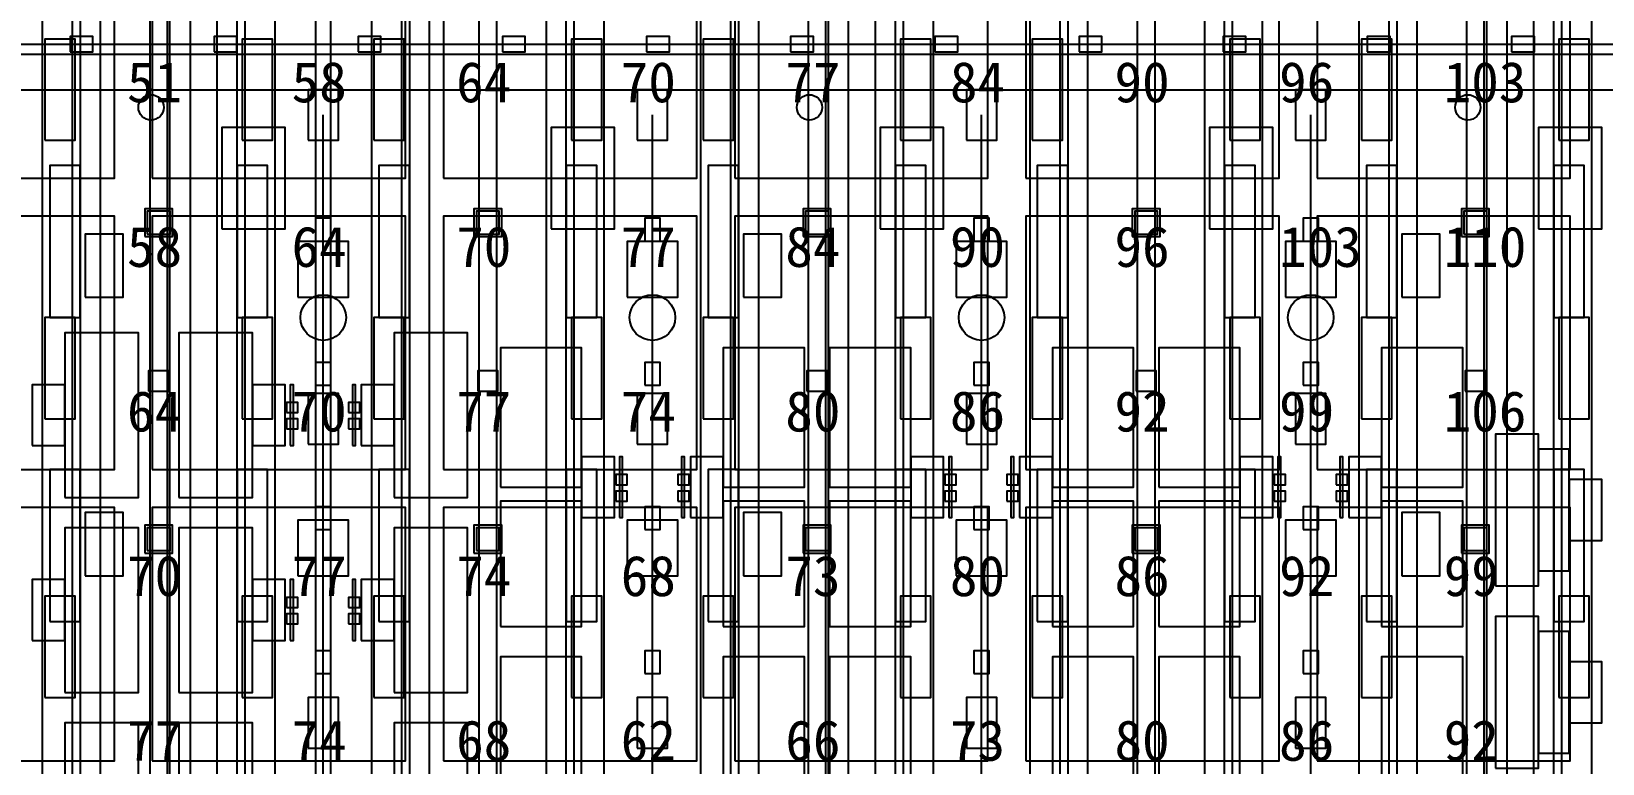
# Model space of a CAD drawing. Header units: metres. Extents: x -1640 to 1560, y -268 to 2338.
# Drawn here: x 9.2 to 71.3, y 1616.4 to 1645.3 of the extents above; entities that cross this region are included whole.
import ezdxf

# ---------------------------------------------------------------- set-up
doc = ezdxf.new("R2010")
doc.units = ezdxf.units.M
for name, color, linetype in [('1F_CHL', 4, 'Continuous'), ('1F_PUMP', 2, 'Continuous'), ('1F_SCR', 3, 'Continuous'), ('1F_STRUCT_COLUMN', 8, 'Continuous'), ('2F_CSF_LATERAL_RACK_CONCEPT', 9, 'Continuous'), ('2F_RFG', 5, 'Continuous'), ('2F_STRUCT_COLUMN', 8, 'Continuous'), ('2F_VMB', 6, 'Continuous'), ('3F_CLEANROOM_OVERHEAD_PIPE_DUCT_CONCEPT', 9, 'Continuous'), ('3F_CVD', 3, 'Continuous'), ('3F_EHS_EGRESS_DIST_M', 2, 'Continuous'), ('3F_EHS_EXTINGUISHER_HYDRANT_CABINET_CONCEPT', 1, 'Continuous'), ('3F_EHS_GAS_DETECTOR', 6, 'Continuous'), ('3F_ETCH', 2, 'Continuous'), ('3F_FOUP', 5, 'Continuous'), ('3F_OHT', 9, 'Continuous'), ('3F_OHTV', 1, 'Continuous'), ('3F_PHOTO', 1, 'Continuous'), ('3F_STK', 3, 'Continuous'), ('3F_STRUCT_COLUMN', 8, 'Continuous'), ('3F_TBAR', 6, 'Continuous'), ('4F_FFU', 1, 'Continuous'), ('4F_STRUCT_PLENUM_TRUSS_CONCEPT', 9, 'Continuous'), ('5F_CHL', 4, 'Continuous'), ('5F_PUMP', 2, 'Continuous'), ('5F_SCR', 3, 'Continuous'), ('5F_STRUCT_COLUMN', 8, 'Continuous'), ('6F_CSF_LATERAL_RACK_CONCEPT', 9, 'Continuous'), ('6F_RFG', 5, 'Continuous'), ('6F_STRUCT_COLUMN', 8, 'Continuous'), ('6F_VMB', 6, 'Continuous'), ('7F_CLEANROOM_OVERHEAD_PIPE_DUCT_CONCEPT', 9, 'Continuous'), ('7F_CVD', 3, 'Continuous'), ('7F_EHS_EGRESS_DIST_M', 2, 'Continuous'), ('7F_EHS_EXTINGUISHER_HYDRANT_CABINET_CONCEPT', 1, 'Continuous'), ('7F_EHS_GAS_DETECTOR', 6, 'Continuous'), ('7F_ETCH', 2, 'Continuous'), ('7F_FOUP', 5, 'Continuous'), ('7F_OHT', 9, 'Continuous'), ('7F_OHTV', 1, 'Continuous'), ('7F_PHOTO', 1, 'Continuous'), ('7F_STK', 3, 'Continuous'), ('7F_STRUCT_COLUMN', 8, 'Continuous'), ('7F_TBAR', 6, 'Continuous'), ('8F_FFU', 1, 'Continuous'), ('8F_STRUCT_PLENUM_TRUSS_CONCEPT', 9, 'Continuous'), ('EHS_TREATED_EXHAUST', 30, 'Continuous'), ('UTIL_PCW.R_CONCEPT', 1, 'Continuous'), ('UTIL_PCW.S_CONCEPT', 6, 'Continuous')]:
    doc.layers.add(name, color=color, linetype=linetype)

msp = doc.modelspace()

# ---------------------------------------------------------------- linework, layer by layer
at = {"layer": '1F_CHL'}
for points in [[(11.35, 1634.8), (12.85, 1634.8), (12.85, 1637.3), (11.35, 1637.3)], [(37.35, 1634.8), (38.85, 1634.8), (38.85, 1637.3), (37.35, 1637.3)], [(63.35, 1634.8), (64.85, 1634.8), (64.85, 1637.3), (63.35, 1637.3)], [(11.35, 1623.8), (12.85, 1623.8), (12.85, 1626.3), (11.35, 1626.3)], [(37.35, 1623.8), (38.85, 1623.8), (38.85, 1626.3), (37.35, 1626.3)], [(63.35, 1623.8), (64.85, 1623.8), (64.85, 1626.3), (63.35, 1626.3)]]:
    msp.add_lwpolyline(points, close=True, dxfattribs=at)
at = {"layer": '1F_PUMP'}
for points in [[(9.75, 1641), (10.95, 1641), (10.95, 1645), (9.75, 1645)], [(17.55, 1641), (18.75, 1641), (18.75, 1645), (17.55, 1645)], [(22.75, 1641), (23.95, 1641), (23.95, 1645), (22.75, 1645)], [(30.55, 1641), (31.75, 1641), (31.75, 1645), (30.55, 1645)], [(35.75, 1641), (36.95, 1641), (36.95, 1645), (35.75, 1645)], [(43.55, 1641), (44.75, 1641), (44.75, 1645), (43.55, 1645)], [(48.75, 1641), (49.95, 1641), (49.95, 1645), (48.75, 1645)], [(56.55, 1641), (57.75, 1641), (57.75, 1645), (56.55, 1645)], [(61.75, 1641), (62.95, 1641), (62.95, 1645), (61.75, 1645)], [(69.55, 1641), (70.75, 1641), (70.75, 1645), (69.55, 1645)], [(9.75, 1630), (10.95, 1630), (10.95, 1634), (9.75, 1634)], [(17.55, 1630), (18.75, 1630), (18.75, 1634), (17.55, 1634)], [(22.75, 1630), (23.95, 1630), (23.95, 1634), (22.75, 1634)], [(30.55, 1630), (31.75, 1630), (31.75, 1634), (30.55, 1634)], [(35.75, 1630), (36.95, 1630), (36.95, 1634), (35.75, 1634)], [(43.55, 1630), (44.75, 1630), (44.75, 1634), (43.55, 1634)], [(48.75, 1630), (49.95, 1630), (49.95, 1634), (48.75, 1634)], [(56.55, 1630), (57.75, 1630), (57.75, 1634), (56.55, 1634)], [(61.75, 1630), (62.95, 1630), (62.95, 1634), (61.75, 1634)], [(69.55, 1630), (70.75, 1630), (70.75, 1634), (69.55, 1634)], [(9.75, 1619), (10.95, 1619), (10.95, 1623), (9.75, 1623)], [(17.55, 1619), (18.75, 1619), (18.75, 1623), (17.55, 1623)], [(22.75, 1619), (23.95, 1619), (23.95, 1623), (22.75, 1623)], [(30.55, 1619), (31.75, 1619), (31.75, 1623), (30.55, 1623)], [(35.75, 1619), (36.95, 1619), (36.95, 1623), (35.75, 1623)], [(43.55, 1619), (44.75, 1619), (44.75, 1623), (43.55, 1623)], [(48.75, 1619), (49.95, 1619), (49.95, 1623), (48.75, 1623)], [(56.55, 1619), (57.75, 1619), (57.75, 1623), (56.55, 1623)], [(61.75, 1619), (62.95, 1619), (62.95, 1623), (61.75, 1623)], [(69.55, 1619), (70.75, 1619), (70.75, 1623), (69.55, 1623)]]:
    msp.add_lwpolyline(points, close=True, dxfattribs=at)
at = {"layer": '1F_SCR'}
for points in [[(19.75, 1634.8), (21.75, 1634.8), (21.75, 1637), (19.75, 1637)], [(32.75, 1634.8), (34.75, 1634.8), (34.75, 1637), (32.75, 1637)], [(45.75, 1634.8), (47.75, 1634.8), (47.75, 1637), (45.75, 1637)], [(58.75, 1634.8), (60.75, 1634.8), (60.75, 1637), (58.75, 1637)], [(19.75, 1623.8), (21.75, 1623.8), (21.75, 1626), (19.75, 1626)], [(32.75, 1623.8), (34.75, 1623.8), (34.75, 1626), (32.75, 1626)], [(45.75, 1623.8), (47.75, 1623.8), (47.75, 1626), (45.75, 1626)], [(58.75, 1623.8), (60.75, 1623.8), (60.75, 1626), (58.75, 1626)]]:
    msp.add_lwpolyline(points, close=True, dxfattribs=at)
at = {"layer": '1F_STRUCT_COLUMN'}
for points in [[(13.7, 1637.2), (14.8, 1637.2), (14.8, 1638.3), (13.7, 1638.3)], [(26.7, 1637.2), (27.8, 1637.2), (27.8, 1638.3), (26.7, 1638.3)], [(39.7, 1637.2), (40.8, 1637.2), (40.8, 1638.3), (39.7, 1638.3)], [(52.7, 1637.2), (53.8, 1637.2), (53.8, 1638.3), (52.7, 1638.3)], [(65.7, 1637.2), (66.8, 1637.2), (66.8, 1638.3), (65.7, 1638.3)], [(13.7, 1624.7), (14.8, 1624.7), (14.8, 1625.8), (13.7, 1625.8)], [(26.7, 1624.7), (27.8, 1624.7), (27.8, 1625.8), (26.7, 1625.8)], [(39.7, 1624.7), (40.8, 1624.7), (40.8, 1625.8), (39.7, 1625.8)], [(52.7, 1624.7), (53.8, 1624.7), (53.8, 1625.8), (52.7, 1625.8)], [(65.7, 1624.7), (66.8, 1624.7), (66.8, 1625.8), (65.7, 1625.8)]]:
    msp.add_lwpolyline(points, close=True, dxfattribs=at)
at = {"layer": '2F_CSF_LATERAL_RACK_CONCEPT'}
for points in [[(11.15, 1573), (11.95, 1573), (11.95, 1719), (11.15, 1719)], [(16.55, 1573), (17.35, 1573), (17.35, 1719), (16.55, 1719)], [(24.15, 1573), (24.95, 1573), (24.95, 1719), (24.15, 1719)], [(29.55, 1573), (30.35, 1573), (30.35, 1719), (29.55, 1719)], [(37.15, 1573), (37.95, 1573), (37.95, 1719), (37.15, 1719)], [(42.55, 1573), (43.35, 1573), (43.35, 1719), (42.55, 1719)], [(50.15, 1573), (50.95, 1573), (50.95, 1719), (50.15, 1719)], [(55.55, 1573), (56.35, 1573), (56.35, 1719), (55.55, 1719)], [(63.15, 1573), (63.95, 1573), (63.95, 1719), (63.15, 1719)], [(68.55, 1573), (69.35, 1573), (69.35, 1719), (68.55, 1719)]]:
    msp.add_lwpolyline(points, close=True, dxfattribs=at)
at = {"layer": '2F_RFG'}
for points in [[(9.95, 1634), (11.15, 1634), (11.15, 1640), (9.95, 1640)], [(17.35, 1634), (18.55, 1634), (18.55, 1640), (17.35, 1640)], [(22.95, 1634), (24.15, 1634), (24.15, 1640), (22.95, 1640)], [(30.35, 1634), (31.55, 1634), (31.55, 1640), (30.35, 1640)], [(35.95, 1634), (37.15, 1634), (37.15, 1640), (35.95, 1640)], [(43.35, 1634), (44.55, 1634), (44.55, 1640), (43.35, 1640)], [(48.95, 1634), (50.15, 1634), (50.15, 1640), (48.95, 1640)], [(56.35, 1634), (57.55, 1634), (57.55, 1640), (56.35, 1640)], [(61.95, 1634), (63.15, 1634), (63.15, 1640), (61.95, 1640)], [(69.35, 1634), (70.55, 1634), (70.55, 1640), (69.35, 1640)], [(9.95, 1622), (11.15, 1622), (11.15, 1628), (9.95, 1628)], [(17.35, 1622), (18.55, 1622), (18.55, 1628), (17.35, 1628)], [(22.95, 1622), (24.15, 1622), (24.15, 1628), (22.95, 1628)], [(30.35, 1622), (31.55, 1622), (31.55, 1628), (30.35, 1628)], [(35.95, 1622), (37.15, 1622), (37.15, 1628), (35.95, 1628)], [(43.35, 1622), (44.55, 1622), (44.55, 1628), (43.35, 1628)], [(48.95, 1622), (50.15, 1622), (50.15, 1628), (48.95, 1628)], [(56.35, 1622), (57.55, 1622), (57.55, 1628), (56.35, 1628)], [(61.95, 1622), (63.15, 1622), (63.15, 1628), (61.95, 1628)], [(69.35, 1622), (70.55, 1622), (70.55, 1628), (69.35, 1628)]]:
    msp.add_lwpolyline(points, close=True, dxfattribs=at)
at = {"layer": '2F_STRUCT_COLUMN'}
for points in [[(13.8, 1637.3), (14.7, 1637.3), (14.7, 1638.2), (13.8, 1638.2)], [(26.8, 1637.3), (27.7, 1637.3), (27.7, 1638.2), (26.8, 1638.2)], [(39.8, 1637.3), (40.7, 1637.3), (40.7, 1638.2), (39.8, 1638.2)], [(52.8, 1637.3), (53.7, 1637.3), (53.7, 1638.2), (52.8, 1638.2)], [(65.8, 1637.3), (66.7, 1637.3), (66.7, 1638.2), (65.8, 1638.2)], [(13.8, 1624.8), (14.7, 1624.8), (14.7, 1625.7), (13.8, 1625.7)], [(26.8, 1624.8), (27.7, 1624.8), (27.7, 1625.7), (26.8, 1625.7)], [(39.8, 1624.8), (40.7, 1624.8), (40.7, 1625.7), (39.8, 1625.7)], [(52.8, 1624.8), (53.7, 1624.8), (53.7, 1625.7), (52.8, 1625.7)], [(65.8, 1624.8), (66.7, 1624.8), (66.7, 1625.7), (65.8, 1625.7)]]:
    msp.add_lwpolyline(points, close=True, dxfattribs=at)
at = {"layer": '2F_VMB'}
for points in [[(20.15, 1641), (21.35, 1641), (21.35, 1643), (20.15, 1643)], [(33.15, 1641), (34.35, 1641), (34.35, 1643), (33.15, 1643)], [(46.15, 1641), (47.35, 1641), (47.35, 1643), (46.15, 1643)], [(59.15, 1641), (60.35, 1641), (60.35, 1643), (59.15, 1643)], [(20.15, 1629), (21.35, 1629), (21.35, 1631), (20.15, 1631)], [(33.15, 1629), (34.35, 1629), (34.35, 1631), (33.15, 1631)], [(46.15, 1629), (47.35, 1629), (47.35, 1631), (46.15, 1631)], [(59.15, 1629), (60.35, 1629), (60.35, 1631), (59.15, 1631)], [(20.15, 1617), (21.35, 1617), (21.35, 1619), (20.15, 1619)], [(33.15, 1617), (34.35, 1617), (34.35, 1619), (33.15, 1619)], [(46.15, 1617), (47.35, 1617), (47.35, 1619), (46.15, 1619)], [(59.15, 1617), (60.35, 1617), (60.35, 1619), (59.15, 1619)]]:
    msp.add_lwpolyline(points, close=True, dxfattribs=at)
at = {"layer": '3F_CLEANROOM_OVERHEAD_PIPE_DUCT_CONCEPT'}
for points in [[(9.65, 1572), (10.85, 1572), (10.85, 1720), (9.65, 1720)], [(17.65, 1572), (18.85, 1572), (18.85, 1720), (17.65, 1720)], [(22.65, 1572), (23.85, 1572), (23.85, 1720), (22.65, 1720)], [(30.65, 1572), (31.85, 1572), (31.85, 1720), (30.65, 1720)], [(35.65, 1572), (36.85, 1572), (36.85, 1720), (35.65, 1720)], [(43.65, 1572), (44.85, 1572), (44.85, 1720), (43.65, 1720)], [(48.65, 1572), (49.85, 1572), (49.85, 1720), (48.65, 1720)], [(56.65, 1572), (57.85, 1572), (57.85, 1720), (56.65, 1720)], [(61.65, 1572), (62.85, 1572), (62.85, 1720), (61.65, 1720)], [(69.65, 1572), (70.85, 1572), (70.85, 1720), (69.65, 1720)]]:
    msp.add_lwpolyline(points, close=True, dxfattribs=at)
at = {"layer": '3F_CVD'}
for points in [[(10.55, 1626.9), (13.45, 1626.9), (13.45, 1633.4), (10.55, 1633.4)], [(15.05, 1626.9), (17.95, 1626.9), (17.95, 1633.4), (15.05, 1633.4)], [(23.55, 1626.9), (26.45, 1626.9), (26.45, 1633.4), (23.55, 1633.4)], [(9.25, 1628.95), (10.55, 1628.95), (10.55, 1631.35), (9.25, 1631.35)], [(17.95, 1628.95), (19.25, 1628.95), (19.25, 1631.35), (17.95, 1631.35)], [(22.25, 1628.95), (23.55, 1628.95), (23.55, 1631.35), (22.25, 1631.35)], [(10.55, 1619.2), (13.45, 1619.2), (13.45, 1625.7), (10.55, 1625.7)], [(15.05, 1619.2), (17.95, 1619.2), (17.95, 1625.7), (15.05, 1625.7)], [(23.55, 1619.2), (26.45, 1619.2), (26.45, 1625.7), (23.55, 1625.7)], [(9.25, 1621.25), (10.55, 1621.25), (10.55, 1623.65), (9.25, 1623.65)], [(17.95, 1621.25), (19.25, 1621.25), (19.25, 1623.65), (17.95, 1623.65)], [(22.25, 1621.25), (23.55, 1621.25), (23.55, 1623.65), (22.25, 1623.65)], [(10.55, 1611.5), (13.45, 1611.5), (13.45, 1618), (10.55, 1618)], [(15.05, 1611.5), (17.95, 1611.5), (17.95, 1618), (15.05, 1618)], [(23.55, 1611.5), (26.45, 1611.5), (26.45, 1618), (23.55, 1618)]]:
    msp.add_lwpolyline(points, close=True, dxfattribs=at)
at = {"layer": '3F_EHS_EXTINGUISHER_HYDRANT_CABINET_CONCEPT'}
for centre in [(13.95, 1642.3), (39.95, 1642.3), (65.95, 1642.3)]:
    msp.add_circle(centre, 0.5, dxfattribs=at)
at = {"layer": '3F_EHS_GAS_DETECTOR'}
for centre in [(20.75, 1634), (33.75, 1634), (46.75, 1634), (59.75, 1634)]:
    msp.add_circle(centre, 0.9, dxfattribs=at)
at = {"layer": '3F_ETCH'}
for points in [[(67.05, 1623.4), (68.75, 1623.4), (68.75, 1629.4), (67.05, 1629.4)], [(68.75, 1624), (69.95, 1624), (69.95, 1628.8), (68.75, 1628.8)], [(69.95, 1625.2), (71.25, 1625.2), (71.25, 1627.6), (69.95, 1627.6)], [(67.05, 1616.2), (68.75, 1616.2), (68.75, 1622.2), (67.05, 1622.2)], [(68.75, 1616.8), (69.95, 1616.8), (69.95, 1621.6), (68.75, 1621.6)], [(69.95, 1618), (71.25, 1618), (71.25, 1620.4), (69.95, 1620.4)]]:
    msp.add_lwpolyline(points, close=True, dxfattribs=at)
at = {"layer": '3F_FOUP'}
for points in [[(19.3, 1630.25), (19.75, 1630.25), (19.75, 1630.65), (19.3, 1630.65)], [(21.75, 1630.25), (22.2, 1630.25), (22.2, 1630.65), (21.75, 1630.65)], [(19.3, 1629.6), (19.75, 1629.6), (19.75, 1630), (19.3, 1630)], [(21.75, 1629.6), (22.2, 1629.6), (22.2, 1630), (21.75, 1630)], [(32.3, 1627.4), (32.75, 1627.4), (32.75, 1627.8), (32.3, 1627.8)], [(34.75, 1627.4), (35.2, 1627.4), (35.2, 1627.8), (34.75, 1627.8)], [(45.3, 1627.4), (45.75, 1627.4), (45.75, 1627.8), (45.3, 1627.8)], [(47.75, 1627.4), (48.2, 1627.4), (48.2, 1627.8), (47.75, 1627.8)], [(58.3, 1627.4), (58.75, 1627.4), (58.75, 1627.8), (58.3, 1627.8)], [(60.75, 1627.4), (61.2, 1627.4), (61.2, 1627.8), (60.75, 1627.8)], [(32.3, 1626.75), (32.75, 1626.75), (32.75, 1627.15), (32.3, 1627.15)], [(34.75, 1626.75), (35.2, 1626.75), (35.2, 1627.15), (34.75, 1627.15)], [(45.3, 1626.75), (45.75, 1626.75), (45.75, 1627.15), (45.3, 1627.15)], [(47.75, 1626.75), (48.2, 1626.75), (48.2, 1627.15), (47.75, 1627.15)], [(58.3, 1626.75), (58.75, 1626.75), (58.75, 1627.15), (58.3, 1627.15)], [(60.75, 1626.75), (61.2, 1626.75), (61.2, 1627.15), (60.75, 1627.15)], [(19.3, 1622.55), (19.75, 1622.55), (19.75, 1622.95), (19.3, 1622.95)], [(21.75, 1622.55), (22.2, 1622.55), (22.2, 1622.95), (21.75, 1622.95)], [(19.3, 1621.9), (19.75, 1621.9), (19.75, 1622.3), (19.3, 1622.3)], [(21.75, 1621.9), (22.2, 1621.9), (22.2, 1622.3), (21.75, 1622.3)]]:
    msp.add_lwpolyline(points, close=True, dxfattribs=at)
at = {"layer": '3F_OHT'}
for p, q in [((-31.5, 1644.8), (190, 1644.8)), ((20.75, 1572), (20.75, 1642)), ((33.75, 1572), (33.75, 1642)), ((46.75, 1572), (46.75, 1642)), ((59.75, 1572), (59.75, 1642))]:
    msp.add_line(p, q, dxfattribs=at)
at = {"layer": '3F_OHTV'}
for points in [[(10.75, 1644.5), (11.65, 1644.5), (11.65, 1645.1), (10.75, 1645.1)], [(16.44, 1644.5), (17.34, 1644.5), (17.34, 1645.1), (16.44, 1645.1)], [(22.13, 1644.5), (23.03, 1644.5), (23.03, 1645.1), (22.13, 1645.1)], [(27.83, 1644.5), (28.73, 1644.5), (28.73, 1645.1), (27.83, 1645.1)], [(33.52, 1644.5), (34.42, 1644.5), (34.42, 1645.1), (33.52, 1645.1)], [(39.21, 1644.5), (40.11, 1644.5), (40.11, 1645.1), (39.21, 1645.1)], [(44.91, 1644.5), (45.81, 1644.5), (45.81, 1645.1), (44.91, 1645.1)], [(50.6, 1644.5), (51.5, 1644.5), (51.5, 1645.1), (50.6, 1645.1)], [(56.29, 1644.5), (57.19, 1644.5), (57.19, 1645.1), (56.29, 1645.1)], [(61.98, 1644.5), (62.88, 1644.5), (62.88, 1645.1), (61.98, 1645.1)], [(67.68, 1644.5), (68.58, 1644.5), (68.58, 1645.1), (67.68, 1645.1)], [(20.45, 1637.02), (21.05, 1637.02), (21.05, 1637.92), (20.45, 1637.92)], [(33.45, 1637.02), (34.05, 1637.02), (34.05, 1637.92), (33.45, 1637.92)], [(46.45, 1637.02), (47.05, 1637.02), (47.05, 1637.92), (46.45, 1637.92)], [(59.45, 1637.02), (60.05, 1637.02), (60.05, 1637.92), (59.45, 1637.92)], [(20.45, 1631.33), (21.05, 1631.33), (21.05, 1632.23), (20.45, 1632.23)], [(33.45, 1631.33), (34.05, 1631.33), (34.05, 1632.23), (33.45, 1632.23)], [(46.45, 1631.33), (47.05, 1631.33), (47.05, 1632.23), (46.45, 1632.23)], [(59.45, 1631.33), (60.05, 1631.33), (60.05, 1632.23), (59.45, 1632.23)], [(20.45, 1625.63), (21.05, 1625.63), (21.05, 1626.53), (20.45, 1626.53)], [(33.45, 1625.63), (34.05, 1625.63), (34.05, 1626.53), (33.45, 1626.53)], [(46.45, 1625.63), (47.05, 1625.63), (47.05, 1626.53), (46.45, 1626.53)], [(59.45, 1625.63), (60.05, 1625.63), (60.05, 1626.53), (59.45, 1626.53)], [(20.45, 1619.94), (21.05, 1619.94), (21.05, 1620.84), (20.45, 1620.84)], [(33.45, 1619.94), (34.05, 1619.94), (34.05, 1620.84), (33.45, 1620.84)], [(46.45, 1619.94), (47.05, 1619.94), (47.05, 1620.84), (46.45, 1620.84)], [(59.45, 1619.94), (60.05, 1619.94), (60.05, 1620.84), (59.45, 1620.84)]]:
    msp.add_lwpolyline(points, close=True, dxfattribs=at)
at = {"layer": '3F_PHOTO'}
for points in [[(27.75, 1627.3), (30.95, 1627.3), (30.95, 1632.8), (27.75, 1632.8)], [(36.55, 1627.3), (39.75, 1627.3), (39.75, 1632.8), (36.55, 1632.8)], [(40.75, 1627.3), (43.95, 1627.3), (43.95, 1632.8), (40.75, 1632.8)], [(49.55, 1627.3), (52.75, 1627.3), (52.75, 1632.8), (49.55, 1632.8)], [(53.75, 1627.3), (56.95, 1627.3), (56.95, 1632.8), (53.75, 1632.8)], [(62.55, 1627.3), (65.75, 1627.3), (65.75, 1632.8), (62.55, 1632.8)], [(30.95, 1626.1), (32.25, 1626.1), (32.25, 1628.5), (30.95, 1628.5)], [(35.25, 1626.1), (36.55, 1626.1), (36.55, 1628.5), (35.25, 1628.5)], [(43.95, 1626.1), (45.25, 1626.1), (45.25, 1628.5), (43.95, 1628.5)], [(48.25, 1626.1), (49.55, 1626.1), (49.55, 1628.5), (48.25, 1628.5)], [(56.95, 1626.1), (58.25, 1626.1), (58.25, 1628.5), (56.95, 1628.5)], [(61.25, 1626.1), (62.55, 1626.1), (62.55, 1628.5), (61.25, 1628.5)], [(27.75, 1621.8), (30.95, 1621.8), (30.95, 1626.75), (27.75, 1626.75)], [(36.55, 1621.8), (39.75, 1621.8), (39.75, 1626.75), (36.55, 1626.75)], [(40.75, 1621.8), (43.95, 1621.8), (43.95, 1626.75), (40.75, 1626.75)], [(49.55, 1621.8), (52.75, 1621.8), (52.75, 1626.75), (49.55, 1626.75)], [(53.75, 1621.8), (56.95, 1621.8), (56.95, 1626.75), (53.75, 1626.75)], [(62.55, 1621.8), (65.75, 1621.8), (65.75, 1626.75), (62.55, 1626.75)], [(27.75, 1615.1), (30.95, 1615.1), (30.95, 1620.6), (27.75, 1620.6)], [(36.55, 1615.1), (39.75, 1615.1), (39.75, 1620.6), (36.55, 1620.6)], [(40.75, 1615.1), (43.95, 1615.1), (43.95, 1620.6), (40.75, 1620.6)], [(49.55, 1615.1), (52.75, 1615.1), (52.75, 1620.6), (49.55, 1620.6)], [(53.75, 1615.1), (56.95, 1615.1), (56.95, 1620.6), (53.75, 1620.6)], [(62.55, 1615.1), (65.75, 1615.1), (65.75, 1620.6), (62.55, 1620.6)]]:
    msp.add_lwpolyline(points, close=True, dxfattribs=at)
at = {"layer": '3F_STK'}
for points in [[(16.75, 1637.5), (19.25, 1637.5), (19.25, 1641.5), (16.75, 1641.5)], [(29.75, 1637.5), (32.25, 1637.5), (32.25, 1641.5), (29.75, 1641.5)], [(42.75, 1637.5), (45.25, 1637.5), (45.25, 1641.5), (42.75, 1641.5)], [(55.75, 1637.5), (58.25, 1637.5), (58.25, 1641.5), (55.75, 1641.5)], [(68.75, 1637.5), (71.25, 1637.5), (71.25, 1641.5), (68.75, 1641.5)]]:
    msp.add_lwpolyline(points, close=True, dxfattribs=at)
at = {"layer": '3F_STRUCT_COLUMN'}
for points in [[(13.85, 1631.1), (14.65, 1631.1), (14.65, 1631.9), (13.85, 1631.9)], [(26.85, 1631.1), (27.65, 1631.1), (27.65, 1631.9), (26.85, 1631.9)], [(39.85, 1631.1), (40.65, 1631.1), (40.65, 1631.9), (39.85, 1631.9)], [(52.85, 1631.1), (53.65, 1631.1), (53.65, 1631.9), (52.85, 1631.9)], [(65.85, 1631.1), (66.65, 1631.1), (66.65, 1631.9), (65.85, 1631.9)]]:
    msp.add_lwpolyline(points, close=True, dxfattribs=at)
at = {"layer": '3F_TBAR'}
for points in [[(19.45, 1628.95), (19.57, 1628.95), (19.57, 1631.35), (19.45, 1631.35)], [(21.9, 1628.95), (22.02, 1628.95), (22.02, 1631.35), (21.9, 1631.35)], [(32.45, 1626.1), (32.57, 1626.1), (32.57, 1628.5), (32.45, 1628.5)], [(34.9, 1626.1), (35.02, 1626.1), (35.02, 1628.5), (34.9, 1628.5)], [(45.45, 1626.1), (45.57, 1626.1), (45.57, 1628.5), (45.45, 1628.5)], [(47.9, 1626.1), (48.02, 1626.1), (48.02, 1628.5), (47.9, 1628.5)], [(58.45, 1626.1), (58.57, 1626.1), (58.57, 1628.5), (58.45, 1628.5)], [(60.9, 1626.1), (61.02, 1626.1), (61.02, 1628.5), (60.9, 1628.5)], [(19.45, 1621.25), (19.57, 1621.25), (19.57, 1623.65), (19.45, 1623.65)], [(21.9, 1621.25), (22.02, 1621.25), (22.02, 1623.65), (21.9, 1623.65)]]:
    msp.add_lwpolyline(points, close=True, dxfattribs=at)
at = {"layer": '4F_FFU'}
for points in [[(2.5, 1639.5), (12.5, 1639.5), (12.5, 1649.5), (2.5, 1649.5)], [(14, 1639.5), (24, 1639.5), (24, 1649.5), (14, 1649.5)], [(25.5, 1639.5), (35.5, 1639.5), (35.5, 1649.5), (25.5, 1649.5)], [(37, 1639.5), (47, 1639.5), (47, 1649.5), (37, 1649.5)], [(48.5, 1639.5), (58.5, 1639.5), (58.5, 1649.5), (48.5, 1649.5)], [(60, 1639.5), (70, 1639.5), (70, 1649.5), (60, 1649.5)], [(2.5, 1628), (12.5, 1628), (12.5, 1638), (2.5, 1638)], [(14, 1628), (24, 1628), (24, 1638), (14, 1638)], [(25.5, 1628), (35.5, 1628), (35.5, 1638), (25.5, 1638)], [(37, 1628), (47, 1628), (47, 1638), (37, 1638)], [(48.5, 1628), (58.5, 1628), (58.5, 1638), (48.5, 1638)], [(60, 1628), (70, 1628), (70, 1638), (60, 1638)], [(2.5, 1616.5), (12.5, 1616.5), (12.5, 1626.5), (2.5, 1626.5)], [(14, 1616.5), (24, 1616.5), (24, 1626.5), (14, 1626.5)], [(25.5, 1616.5), (35.5, 1616.5), (35.5, 1626.5), (25.5, 1626.5)], [(37, 1616.5), (47, 1616.5), (47, 1626.5), (37, 1626.5)], [(48.5, 1616.5), (58.5, 1616.5), (58.5, 1626.5), (48.5, 1626.5)], [(60, 1616.5), (70, 1616.5), (70, 1626.5), (60, 1626.5)]]:
    msp.add_lwpolyline(points, close=True, dxfattribs=at)
at = {"layer": '4F_STRUCT_PLENUM_TRUSS_CONCEPT'}
for points in [[(13.9, 1569), (14.6, 1569), (14.6, 1723), (13.9, 1723)], [(26.9, 1569), (27.6, 1569), (27.6, 1723), (26.9, 1723)], [(39.9, 1569), (40.6, 1569), (40.6, 1723), (39.9, 1723)], [(52.9, 1569), (53.6, 1569), (53.6, 1723), (52.9, 1723)], [(65.9, 1569), (66.6, 1569), (66.6, 1723), (65.9, 1723)]]:
    msp.add_lwpolyline(points, close=True, dxfattribs=at)
at = {"layer": '5F_CHL'}
for points in [[(11.35, 1634.8), (12.85, 1634.8), (12.85, 1637.3), (11.35, 1637.3)], [(37.35, 1634.8), (38.85, 1634.8), (38.85, 1637.3), (37.35, 1637.3)], [(63.35, 1634.8), (64.85, 1634.8), (64.85, 1637.3), (63.35, 1637.3)], [(11.35, 1623.8), (12.85, 1623.8), (12.85, 1626.3), (11.35, 1626.3)], [(37.35, 1623.8), (38.85, 1623.8), (38.85, 1626.3), (37.35, 1626.3)], [(63.35, 1623.8), (64.85, 1623.8), (64.85, 1626.3), (63.35, 1626.3)]]:
    msp.add_lwpolyline(points, close=True, dxfattribs=at)
at = {"layer": '5F_PUMP'}
for points in [[(9.75, 1641), (10.95, 1641), (10.95, 1645), (9.75, 1645)], [(17.55, 1641), (18.75, 1641), (18.75, 1645), (17.55, 1645)], [(22.75, 1641), (23.95, 1641), (23.95, 1645), (22.75, 1645)], [(30.55, 1641), (31.75, 1641), (31.75, 1645), (30.55, 1645)], [(35.75, 1641), (36.95, 1641), (36.95, 1645), (35.75, 1645)], [(43.55, 1641), (44.75, 1641), (44.75, 1645), (43.55, 1645)], [(48.75, 1641), (49.95, 1641), (49.95, 1645), (48.75, 1645)], [(56.55, 1641), (57.75, 1641), (57.75, 1645), (56.55, 1645)], [(61.75, 1641), (62.95, 1641), (62.95, 1645), (61.75, 1645)], [(69.55, 1641), (70.75, 1641), (70.75, 1645), (69.55, 1645)], [(9.75, 1630), (10.95, 1630), (10.95, 1634), (9.75, 1634)], [(17.55, 1630), (18.75, 1630), (18.75, 1634), (17.55, 1634)], [(22.75, 1630), (23.95, 1630), (23.95, 1634), (22.75, 1634)], [(30.55, 1630), (31.75, 1630), (31.75, 1634), (30.55, 1634)], [(35.75, 1630), (36.95, 1630), (36.95, 1634), (35.75, 1634)], [(43.55, 1630), (44.75, 1630), (44.75, 1634), (43.55, 1634)], [(48.75, 1630), (49.95, 1630), (49.95, 1634), (48.75, 1634)], [(56.55, 1630), (57.75, 1630), (57.75, 1634), (56.55, 1634)], [(61.75, 1630), (62.95, 1630), (62.95, 1634), (61.75, 1634)], [(69.55, 1630), (70.75, 1630), (70.75, 1634), (69.55, 1634)], [(9.75, 1619), (10.95, 1619), (10.95, 1623), (9.75, 1623)], [(17.55, 1619), (18.75, 1619), (18.75, 1623), (17.55, 1623)], [(22.75, 1619), (23.95, 1619), (23.95, 1623), (22.75, 1623)], [(30.55, 1619), (31.75, 1619), (31.75, 1623), (30.55, 1623)], [(35.75, 1619), (36.95, 1619), (36.95, 1623), (35.75, 1623)], [(43.55, 1619), (44.75, 1619), (44.75, 1623), (43.55, 1623)], [(48.75, 1619), (49.95, 1619), (49.95, 1623), (48.75, 1623)], [(56.55, 1619), (57.75, 1619), (57.75, 1623), (56.55, 1623)], [(61.75, 1619), (62.95, 1619), (62.95, 1623), (61.75, 1623)], [(69.55, 1619), (70.75, 1619), (70.75, 1623), (69.55, 1623)]]:
    msp.add_lwpolyline(points, close=True, dxfattribs=at)
at = {"layer": '5F_SCR'}
for points in [[(19.75, 1634.8), (21.75, 1634.8), (21.75, 1637), (19.75, 1637)], [(32.75, 1634.8), (34.75, 1634.8), (34.75, 1637), (32.75, 1637)], [(45.75, 1634.8), (47.75, 1634.8), (47.75, 1637), (45.75, 1637)], [(58.75, 1634.8), (60.75, 1634.8), (60.75, 1637), (58.75, 1637)], [(19.75, 1623.8), (21.75, 1623.8), (21.75, 1626), (19.75, 1626)], [(32.75, 1623.8), (34.75, 1623.8), (34.75, 1626), (32.75, 1626)], [(45.75, 1623.8), (47.75, 1623.8), (47.75, 1626), (45.75, 1626)], [(58.75, 1623.8), (60.75, 1623.8), (60.75, 1626), (58.75, 1626)]]:
    msp.add_lwpolyline(points, close=True, dxfattribs=at)
at = {"layer": '5F_STRUCT_COLUMN'}
for points in [[(13.7, 1637.2), (14.8, 1637.2), (14.8, 1638.3), (13.7, 1638.3)], [(26.7, 1637.2), (27.8, 1637.2), (27.8, 1638.3), (26.7, 1638.3)], [(39.7, 1637.2), (40.8, 1637.2), (40.8, 1638.3), (39.7, 1638.3)], [(52.7, 1637.2), (53.8, 1637.2), (53.8, 1638.3), (52.7, 1638.3)], [(65.7, 1637.2), (66.8, 1637.2), (66.8, 1638.3), (65.7, 1638.3)], [(13.7, 1624.7), (14.8, 1624.7), (14.8, 1625.8), (13.7, 1625.8)], [(26.7, 1624.7), (27.8, 1624.7), (27.8, 1625.8), (26.7, 1625.8)], [(39.7, 1624.7), (40.8, 1624.7), (40.8, 1625.8), (39.7, 1625.8)], [(52.7, 1624.7), (53.8, 1624.7), (53.8, 1625.8), (52.7, 1625.8)], [(65.7, 1624.7), (66.8, 1624.7), (66.8, 1625.8), (65.7, 1625.8)]]:
    msp.add_lwpolyline(points, close=True, dxfattribs=at)
at = {"layer": '6F_CSF_LATERAL_RACK_CONCEPT'}
for points in [[(11.15, 1573), (11.95, 1573), (11.95, 1719), (11.15, 1719)], [(16.55, 1573), (17.35, 1573), (17.35, 1719), (16.55, 1719)], [(24.15, 1573), (24.95, 1573), (24.95, 1719), (24.15, 1719)], [(29.55, 1573), (30.35, 1573), (30.35, 1719), (29.55, 1719)], [(37.15, 1573), (37.95, 1573), (37.95, 1719), (37.15, 1719)], [(42.55, 1573), (43.35, 1573), (43.35, 1719), (42.55, 1719)], [(50.15, 1573), (50.95, 1573), (50.95, 1719), (50.15, 1719)], [(55.55, 1573), (56.35, 1573), (56.35, 1719), (55.55, 1719)], [(63.15, 1573), (63.95, 1573), (63.95, 1719), (63.15, 1719)], [(68.55, 1573), (69.35, 1573), (69.35, 1719), (68.55, 1719)]]:
    msp.add_lwpolyline(points, close=True, dxfattribs=at)
at = {"layer": '6F_RFG'}
for points in [[(9.95, 1634), (11.15, 1634), (11.15, 1640), (9.95, 1640)], [(17.35, 1634), (18.55, 1634), (18.55, 1640), (17.35, 1640)], [(22.95, 1634), (24.15, 1634), (24.15, 1640), (22.95, 1640)], [(30.35, 1634), (31.55, 1634), (31.55, 1640), (30.35, 1640)], [(35.95, 1634), (37.15, 1634), (37.15, 1640), (35.95, 1640)], [(43.35, 1634), (44.55, 1634), (44.55, 1640), (43.35, 1640)], [(48.95, 1634), (50.15, 1634), (50.15, 1640), (48.95, 1640)], [(56.35, 1634), (57.55, 1634), (57.55, 1640), (56.35, 1640)], [(61.95, 1634), (63.15, 1634), (63.15, 1640), (61.95, 1640)], [(69.35, 1634), (70.55, 1634), (70.55, 1640), (69.35, 1640)], [(9.95, 1622), (11.15, 1622), (11.15, 1628), (9.95, 1628)], [(17.35, 1622), (18.55, 1622), (18.55, 1628), (17.35, 1628)], [(22.95, 1622), (24.15, 1622), (24.15, 1628), (22.95, 1628)], [(30.35, 1622), (31.55, 1622), (31.55, 1628), (30.35, 1628)], [(35.95, 1622), (37.15, 1622), (37.15, 1628), (35.95, 1628)], [(43.35, 1622), (44.55, 1622), (44.55, 1628), (43.35, 1628)], [(48.95, 1622), (50.15, 1622), (50.15, 1628), (48.95, 1628)], [(56.35, 1622), (57.55, 1622), (57.55, 1628), (56.35, 1628)], [(61.95, 1622), (63.15, 1622), (63.15, 1628), (61.95, 1628)], [(69.35, 1622), (70.55, 1622), (70.55, 1628), (69.35, 1628)]]:
    msp.add_lwpolyline(points, close=True, dxfattribs=at)
at = {"layer": '6F_STRUCT_COLUMN'}
for points in [[(13.8, 1637.3), (14.7, 1637.3), (14.7, 1638.2), (13.8, 1638.2)], [(26.8, 1637.3), (27.7, 1637.3), (27.7, 1638.2), (26.8, 1638.2)], [(39.8, 1637.3), (40.7, 1637.3), (40.7, 1638.2), (39.8, 1638.2)], [(52.8, 1637.3), (53.7, 1637.3), (53.7, 1638.2), (52.8, 1638.2)], [(65.8, 1637.3), (66.7, 1637.3), (66.7, 1638.2), (65.8, 1638.2)], [(13.8, 1624.8), (14.7, 1624.8), (14.7, 1625.7), (13.8, 1625.7)], [(26.8, 1624.8), (27.7, 1624.8), (27.7, 1625.7), (26.8, 1625.7)], [(39.8, 1624.8), (40.7, 1624.8), (40.7, 1625.7), (39.8, 1625.7)], [(52.8, 1624.8), (53.7, 1624.8), (53.7, 1625.7), (52.8, 1625.7)], [(65.8, 1624.8), (66.7, 1624.8), (66.7, 1625.7), (65.8, 1625.7)]]:
    msp.add_lwpolyline(points, close=True, dxfattribs=at)
at = {"layer": '6F_VMB'}
for points in [[(20.15, 1641), (21.35, 1641), (21.35, 1643), (20.15, 1643)], [(33.15, 1641), (34.35, 1641), (34.35, 1643), (33.15, 1643)], [(46.15, 1641), (47.35, 1641), (47.35, 1643), (46.15, 1643)], [(59.15, 1641), (60.35, 1641), (60.35, 1643), (59.15, 1643)], [(20.15, 1629), (21.35, 1629), (21.35, 1631), (20.15, 1631)], [(33.15, 1629), (34.35, 1629), (34.35, 1631), (33.15, 1631)], [(46.15, 1629), (47.35, 1629), (47.35, 1631), (46.15, 1631)], [(59.15, 1629), (60.35, 1629), (60.35, 1631), (59.15, 1631)], [(20.15, 1617), (21.35, 1617), (21.35, 1619), (20.15, 1619)], [(33.15, 1617), (34.35, 1617), (34.35, 1619), (33.15, 1619)], [(46.15, 1617), (47.35, 1617), (47.35, 1619), (46.15, 1619)], [(59.15, 1617), (60.35, 1617), (60.35, 1619), (59.15, 1619)]]:
    msp.add_lwpolyline(points, close=True, dxfattribs=at)
at = {"layer": '7F_CLEANROOM_OVERHEAD_PIPE_DUCT_CONCEPT'}
for points in [[(9.65, 1572), (10.85, 1572), (10.85, 1720), (9.65, 1720)], [(17.65, 1572), (18.85, 1572), (18.85, 1720), (17.65, 1720)], [(22.65, 1572), (23.85, 1572), (23.85, 1720), (22.65, 1720)], [(30.65, 1572), (31.85, 1572), (31.85, 1720), (30.65, 1720)], [(35.65, 1572), (36.85, 1572), (36.85, 1720), (35.65, 1720)], [(43.65, 1572), (44.85, 1572), (44.85, 1720), (43.65, 1720)], [(48.65, 1572), (49.85, 1572), (49.85, 1720), (48.65, 1720)], [(56.65, 1572), (57.85, 1572), (57.85, 1720), (56.65, 1720)], [(61.65, 1572), (62.85, 1572), (62.85, 1720), (61.65, 1720)], [(69.65, 1572), (70.85, 1572), (70.85, 1720), (69.65, 1720)]]:
    msp.add_lwpolyline(points, close=True, dxfattribs=at)
at = {"layer": '7F_CVD'}
for points in [[(10.55, 1626.9), (13.45, 1626.9), (13.45, 1633.4), (10.55, 1633.4)], [(15.05, 1626.9), (17.95, 1626.9), (17.95, 1633.4), (15.05, 1633.4)], [(23.55, 1626.9), (26.45, 1626.9), (26.45, 1633.4), (23.55, 1633.4)], [(9.25, 1628.95), (10.55, 1628.95), (10.55, 1631.35), (9.25, 1631.35)], [(17.95, 1628.95), (19.25, 1628.95), (19.25, 1631.35), (17.95, 1631.35)], [(22.25, 1628.95), (23.55, 1628.95), (23.55, 1631.35), (22.25, 1631.35)], [(10.55, 1619.2), (13.45, 1619.2), (13.45, 1625.7), (10.55, 1625.7)], [(15.05, 1619.2), (17.95, 1619.2), (17.95, 1625.7), (15.05, 1625.7)], [(23.55, 1619.2), (26.45, 1619.2), (26.45, 1625.7), (23.55, 1625.7)], [(9.25, 1621.25), (10.55, 1621.25), (10.55, 1623.65), (9.25, 1623.65)], [(17.95, 1621.25), (19.25, 1621.25), (19.25, 1623.65), (17.95, 1623.65)], [(22.25, 1621.25), (23.55, 1621.25), (23.55, 1623.65), (22.25, 1623.65)], [(10.55, 1611.5), (13.45, 1611.5), (13.45, 1618), (10.55, 1618)], [(15.05, 1611.5), (17.95, 1611.5), (17.95, 1618), (15.05, 1618)], [(23.55, 1611.5), (26.45, 1611.5), (26.45, 1618), (23.55, 1618)]]:
    msp.add_lwpolyline(points, close=True, dxfattribs=at)
at = {"layer": '7F_EHS_EXTINGUISHER_HYDRANT_CABINET_CONCEPT'}
for centre in [(13.95, 1642.3), (39.95, 1642.3), (65.95, 1642.3)]:
    msp.add_circle(centre, 0.5, dxfattribs=at)
at = {"layer": '7F_EHS_GAS_DETECTOR'}
for centre in [(20.75, 1634), (33.75, 1634), (46.75, 1634), (59.75, 1634)]:
    msp.add_circle(centre, 0.9, dxfattribs=at)
at = {"layer": '7F_ETCH'}
for points in [[(67.05, 1623.4), (68.75, 1623.4), (68.75, 1629.4), (67.05, 1629.4)], [(68.75, 1624), (69.95, 1624), (69.95, 1628.8), (68.75, 1628.8)], [(69.95, 1625.2), (71.25, 1625.2), (71.25, 1627.6), (69.95, 1627.6)], [(67.05, 1616.2), (68.75, 1616.2), (68.75, 1622.2), (67.05, 1622.2)], [(68.75, 1616.8), (69.95, 1616.8), (69.95, 1621.6), (68.75, 1621.6)], [(69.95, 1618), (71.25, 1618), (71.25, 1620.4), (69.95, 1620.4)]]:
    msp.add_lwpolyline(points, close=True, dxfattribs=at)
at = {"layer": '7F_FOUP'}
for points in [[(19.3, 1630.25), (19.75, 1630.25), (19.75, 1630.65), (19.3, 1630.65)], [(21.75, 1630.25), (22.2, 1630.25), (22.2, 1630.65), (21.75, 1630.65)], [(19.3, 1629.6), (19.75, 1629.6), (19.75, 1630), (19.3, 1630)], [(21.75, 1629.6), (22.2, 1629.6), (22.2, 1630), (21.75, 1630)], [(32.3, 1627.4), (32.75, 1627.4), (32.75, 1627.8), (32.3, 1627.8)], [(34.75, 1627.4), (35.2, 1627.4), (35.2, 1627.8), (34.75, 1627.8)], [(45.3, 1627.4), (45.75, 1627.4), (45.75, 1627.8), (45.3, 1627.8)], [(47.75, 1627.4), (48.2, 1627.4), (48.2, 1627.8), (47.75, 1627.8)], [(58.3, 1627.4), (58.75, 1627.4), (58.75, 1627.8), (58.3, 1627.8)], [(60.75, 1627.4), (61.2, 1627.4), (61.2, 1627.8), (60.75, 1627.8)], [(32.3, 1626.75), (32.75, 1626.75), (32.75, 1627.15), (32.3, 1627.15)], [(34.75, 1626.75), (35.2, 1626.75), (35.2, 1627.15), (34.75, 1627.15)], [(45.3, 1626.75), (45.75, 1626.75), (45.75, 1627.15), (45.3, 1627.15)], [(47.75, 1626.75), (48.2, 1626.75), (48.2, 1627.15), (47.75, 1627.15)], [(58.3, 1626.75), (58.75, 1626.75), (58.75, 1627.15), (58.3, 1627.15)], [(60.75, 1626.75), (61.2, 1626.75), (61.2, 1627.15), (60.75, 1627.15)], [(19.3, 1622.55), (19.75, 1622.55), (19.75, 1622.95), (19.3, 1622.95)], [(21.75, 1622.55), (22.2, 1622.55), (22.2, 1622.95), (21.75, 1622.95)], [(19.3, 1621.9), (19.75, 1621.9), (19.75, 1622.3), (19.3, 1622.3)], [(21.75, 1621.9), (22.2, 1621.9), (22.2, 1622.3), (21.75, 1622.3)]]:
    msp.add_lwpolyline(points, close=True, dxfattribs=at)
at = {"layer": '7F_OHT'}
for p, q in [((-31.5, 1644.8), (190, 1644.8)), ((20.75, 1572), (20.75, 1642)), ((33.75, 1572), (33.75, 1642)), ((46.75, 1572), (46.75, 1642)), ((59.75, 1572), (59.75, 1642))]:
    msp.add_line(p, q, dxfattribs=at)
at = {"layer": '7F_OHTV'}
for points in [[(10.75, 1644.5), (11.65, 1644.5), (11.65, 1645.1), (10.75, 1645.1)], [(16.44, 1644.5), (17.34, 1644.5), (17.34, 1645.1), (16.44, 1645.1)], [(22.13, 1644.5), (23.03, 1644.5), (23.03, 1645.1), (22.13, 1645.1)], [(27.83, 1644.5), (28.73, 1644.5), (28.73, 1645.1), (27.83, 1645.1)], [(33.52, 1644.5), (34.42, 1644.5), (34.42, 1645.1), (33.52, 1645.1)], [(39.21, 1644.5), (40.11, 1644.5), (40.11, 1645.1), (39.21, 1645.1)], [(44.91, 1644.5), (45.81, 1644.5), (45.81, 1645.1), (44.91, 1645.1)], [(50.6, 1644.5), (51.5, 1644.5), (51.5, 1645.1), (50.6, 1645.1)], [(56.29, 1644.5), (57.19, 1644.5), (57.19, 1645.1), (56.29, 1645.1)], [(61.98, 1644.5), (62.88, 1644.5), (62.88, 1645.1), (61.98, 1645.1)], [(67.68, 1644.5), (68.58, 1644.5), (68.58, 1645.1), (67.68, 1645.1)], [(20.45, 1637.02), (21.05, 1637.02), (21.05, 1637.92), (20.45, 1637.92)], [(33.45, 1637.02), (34.05, 1637.02), (34.05, 1637.92), (33.45, 1637.92)], [(46.45, 1637.02), (47.05, 1637.02), (47.05, 1637.92), (46.45, 1637.92)], [(59.45, 1637.02), (60.05, 1637.02), (60.05, 1637.92), (59.45, 1637.92)], [(20.45, 1631.33), (21.05, 1631.33), (21.05, 1632.23), (20.45, 1632.23)], [(33.45, 1631.33), (34.05, 1631.33), (34.05, 1632.23), (33.45, 1632.23)], [(46.45, 1631.33), (47.05, 1631.33), (47.05, 1632.23), (46.45, 1632.23)], [(59.45, 1631.33), (60.05, 1631.33), (60.05, 1632.23), (59.45, 1632.23)], [(20.45, 1625.63), (21.05, 1625.63), (21.05, 1626.53), (20.45, 1626.53)], [(33.45, 1625.63), (34.05, 1625.63), (34.05, 1626.53), (33.45, 1626.53)], [(46.45, 1625.63), (47.05, 1625.63), (47.05, 1626.53), (46.45, 1626.53)], [(59.45, 1625.63), (60.05, 1625.63), (60.05, 1626.53), (59.45, 1626.53)], [(20.45, 1619.94), (21.05, 1619.94), (21.05, 1620.84), (20.45, 1620.84)], [(33.45, 1619.94), (34.05, 1619.94), (34.05, 1620.84), (33.45, 1620.84)], [(46.45, 1619.94), (47.05, 1619.94), (47.05, 1620.84), (46.45, 1620.84)], [(59.45, 1619.94), (60.05, 1619.94), (60.05, 1620.84), (59.45, 1620.84)]]:
    msp.add_lwpolyline(points, close=True, dxfattribs=at)
at = {"layer": '7F_PHOTO'}
for points in [[(27.75, 1627.3), (30.95, 1627.3), (30.95, 1632.8), (27.75, 1632.8)], [(36.55, 1627.3), (39.75, 1627.3), (39.75, 1632.8), (36.55, 1632.8)], [(40.75, 1627.3), (43.95, 1627.3), (43.95, 1632.8), (40.75, 1632.8)], [(49.55, 1627.3), (52.75, 1627.3), (52.75, 1632.8), (49.55, 1632.8)], [(53.75, 1627.3), (56.95, 1627.3), (56.95, 1632.8), (53.75, 1632.8)], [(62.55, 1627.3), (65.75, 1627.3), (65.75, 1632.8), (62.55, 1632.8)], [(30.95, 1626.1), (32.25, 1626.1), (32.25, 1628.5), (30.95, 1628.5)], [(35.25, 1626.1), (36.55, 1626.1), (36.55, 1628.5), (35.25, 1628.5)], [(43.95, 1626.1), (45.25, 1626.1), (45.25, 1628.5), (43.95, 1628.5)], [(48.25, 1626.1), (49.55, 1626.1), (49.55, 1628.5), (48.25, 1628.5)], [(56.95, 1626.1), (58.25, 1626.1), (58.25, 1628.5), (56.95, 1628.5)], [(61.25, 1626.1), (62.55, 1626.1), (62.55, 1628.5), (61.25, 1628.5)], [(27.75, 1621.8), (30.95, 1621.8), (30.95, 1626.75), (27.75, 1626.75)], [(36.55, 1621.8), (39.75, 1621.8), (39.75, 1626.75), (36.55, 1626.75)], [(40.75, 1621.8), (43.95, 1621.8), (43.95, 1626.75), (40.75, 1626.75)], [(49.55, 1621.8), (52.75, 1621.8), (52.75, 1626.75), (49.55, 1626.75)], [(53.75, 1621.8), (56.95, 1621.8), (56.95, 1626.75), (53.75, 1626.75)], [(62.55, 1621.8), (65.75, 1621.8), (65.75, 1626.75), (62.55, 1626.75)], [(27.75, 1615.1), (30.95, 1615.1), (30.95, 1620.6), (27.75, 1620.6)], [(36.55, 1615.1), (39.75, 1615.1), (39.75, 1620.6), (36.55, 1620.6)], [(40.75, 1615.1), (43.95, 1615.1), (43.95, 1620.6), (40.75, 1620.6)], [(49.55, 1615.1), (52.75, 1615.1), (52.75, 1620.6), (49.55, 1620.6)], [(53.75, 1615.1), (56.95, 1615.1), (56.95, 1620.6), (53.75, 1620.6)], [(62.55, 1615.1), (65.75, 1615.1), (65.75, 1620.6), (62.55, 1620.6)]]:
    msp.add_lwpolyline(points, close=True, dxfattribs=at)
at = {"layer": '7F_STK'}
for points in [[(16.75, 1637.5), (19.25, 1637.5), (19.25, 1641.5), (16.75, 1641.5)], [(29.75, 1637.5), (32.25, 1637.5), (32.25, 1641.5), (29.75, 1641.5)], [(42.75, 1637.5), (45.25, 1637.5), (45.25, 1641.5), (42.75, 1641.5)], [(55.75, 1637.5), (58.25, 1637.5), (58.25, 1641.5), (55.75, 1641.5)], [(68.75, 1637.5), (71.25, 1637.5), (71.25, 1641.5), (68.75, 1641.5)]]:
    msp.add_lwpolyline(points, close=True, dxfattribs=at)
at = {"layer": '7F_STRUCT_COLUMN'}
for points in [[(13.85, 1631.1), (14.65, 1631.1), (14.65, 1631.9), (13.85, 1631.9)], [(26.85, 1631.1), (27.65, 1631.1), (27.65, 1631.9), (26.85, 1631.9)], [(39.85, 1631.1), (40.65, 1631.1), (40.65, 1631.9), (39.85, 1631.9)], [(52.85, 1631.1), (53.65, 1631.1), (53.65, 1631.9), (52.85, 1631.9)], [(65.85, 1631.1), (66.65, 1631.1), (66.65, 1631.9), (65.85, 1631.9)]]:
    msp.add_lwpolyline(points, close=True, dxfattribs=at)
at = {"layer": '7F_TBAR'}
for points in [[(19.45, 1628.95), (19.57, 1628.95), (19.57, 1631.35), (19.45, 1631.35)], [(21.9, 1628.95), (22.02, 1628.95), (22.02, 1631.35), (21.9, 1631.35)], [(32.45, 1626.1), (32.57, 1626.1), (32.57, 1628.5), (32.45, 1628.5)], [(34.9, 1626.1), (35.02, 1626.1), (35.02, 1628.5), (34.9, 1628.5)], [(45.45, 1626.1), (45.57, 1626.1), (45.57, 1628.5), (45.45, 1628.5)], [(47.9, 1626.1), (48.02, 1626.1), (48.02, 1628.5), (47.9, 1628.5)], [(58.45, 1626.1), (58.57, 1626.1), (58.57, 1628.5), (58.45, 1628.5)], [(60.9, 1626.1), (61.02, 1626.1), (61.02, 1628.5), (60.9, 1628.5)], [(19.45, 1621.25), (19.57, 1621.25), (19.57, 1623.65), (19.45, 1623.65)], [(21.9, 1621.25), (22.02, 1621.25), (22.02, 1623.65), (21.9, 1623.65)]]:
    msp.add_lwpolyline(points, close=True, dxfattribs=at)
at = {"layer": '8F_FFU'}
for points in [[(2.5, 1639.5), (12.5, 1639.5), (12.5, 1649.5), (2.5, 1649.5)], [(14, 1639.5), (24, 1639.5), (24, 1649.5), (14, 1649.5)], [(25.5, 1639.5), (35.5, 1639.5), (35.5, 1649.5), (25.5, 1649.5)], [(37, 1639.5), (47, 1639.5), (47, 1649.5), (37, 1649.5)], [(48.5, 1639.5), (58.5, 1639.5), (58.5, 1649.5), (48.5, 1649.5)], [(60, 1639.5), (70, 1639.5), (70, 1649.5), (60, 1649.5)], [(2.5, 1628), (12.5, 1628), (12.5, 1638), (2.5, 1638)], [(14, 1628), (24, 1628), (24, 1638), (14, 1638)], [(25.5, 1628), (35.5, 1628), (35.5, 1638), (25.5, 1638)], [(37, 1628), (47, 1628), (47, 1638), (37, 1638)], [(48.5, 1628), (58.5, 1628), (58.5, 1638), (48.5, 1638)], [(60, 1628), (70, 1628), (70, 1638), (60, 1638)], [(2.5, 1616.5), (12.5, 1616.5), (12.5, 1626.5), (2.5, 1626.5)], [(14, 1616.5), (24, 1616.5), (24, 1626.5), (14, 1626.5)], [(25.5, 1616.5), (35.5, 1616.5), (35.5, 1626.5), (25.5, 1626.5)], [(37, 1616.5), (47, 1616.5), (47, 1626.5), (37, 1626.5)], [(48.5, 1616.5), (58.5, 1616.5), (58.5, 1626.5), (48.5, 1626.5)], [(60, 1616.5), (70, 1616.5), (70, 1626.5), (60, 1626.5)]]:
    msp.add_lwpolyline(points, close=True, dxfattribs=at)
at = {"layer": '8F_STRUCT_PLENUM_TRUSS_CONCEPT'}
for points in [[(13.9, 1569), (14.6, 1569), (14.6, 1723), (13.9, 1723)], [(26.9, 1569), (27.6, 1569), (27.6, 1723), (26.9, 1723)], [(39.9, 1569), (40.6, 1569), (40.6, 1723), (39.9, 1723)], [(52.9, 1569), (53.6, 1569), (53.6, 1723), (52.9, 1723)], [(65.9, 1569), (66.6, 1569), (66.6, 1723), (65.9, 1723)]]:
    msp.add_lwpolyline(points, close=True, dxfattribs=at)
at = {"layer": 'EHS_TREATED_EXHAUST'}
msp.add_lwpolyline([(20.45, 1573), (21.05, 1573), (21.05, 1731), (20.45, 1731)], close=True, dxfattribs=at)
msp.add_lwpolyline([(20.45, 1573), (21.05, 1573), (21.05, 1731), (20.45, 1731)], close=True, dxfattribs=at)
at = {"layer": 'UTIL_PCW.R_CONCEPT'}
for p, q in [((15.505, 1574.78), (15.505, 1717.23)), ((15.505, 1574.78), (15.505, 1717.23)), ((41.495, 1574.78), (41.495, 1717.23)), ((41.495, 1574.78), (41.495, 1717.23)), ((67.505, 1574.78), (67.505, 1717.23)), ((67.505, 1574.78), (67.505, 1717.23)), ((-279.4, 1644.4), (188.4, 1644.4)), ((-279.4, 1644.4), (188.4, 1644.4))]:
    msp.add_line(p, q, dxfattribs=at)
at = {"layer": 'UTIL_PCW.S_CONCEPT'}
for p, q in [((14.695, 1574.78), (14.695, 1717.23)), ((14.695, 1574.78), (14.695, 1717.23)), ((40.705, 1574.78), (40.705, 1717.23)), ((40.705, 1574.78), (40.705, 1717.23)), ((66.705, 1574.78), (66.705, 1717.23)), ((66.705, 1574.78), (66.705, 1717.23)), ((-279.4, 1643), (188.4, 1643)), ((-279.4, 1643), (188.4, 1643))]:
    msp.add_line(p, q, dxfattribs=at)

# ---------------------------------------------------------------- texts
at = {"layer": '3F_EHS_EGRESS_DIST_M'}
for s, p in [('51', (13, 1642.5)), ('58', (19.5, 1642.5)), ('64', (26, 1642.5)), ('70', (32.5, 1642.5)), ('77', (39, 1642.5)), ('84', (45.5, 1642.5)), ('90', (52, 1642.5)), ('96', (58.5, 1642.5)), ('103', (65, 1642.5)), ('58', (13, 1636)), ('64', (19.5, 1636)), ('70', (26, 1636)), ('77', (32.5, 1636)), ('84', (39, 1636)), ('90', (45.5, 1636)), ('96', (52, 1636)), ('103', (58.5, 1636)), ('110', (65, 1636)), ('64', (13, 1629.5)), ('70', (19.5, 1629.5)), ('77', (26, 1629.5)), ('74', (32.5, 1629.5)), ('80', (39, 1629.5)), ('86', (45.5, 1629.5)), ('92', (52, 1629.5)), ('99', (58.5, 1629.5)), ('106', (65, 1629.5)), ('70', (13, 1623)), ('77', (19.5, 1623)), ('74', (26, 1623)), ('68', (32.5, 1623)), ('73', (39, 1623)), ('80', (45.5, 1623)), ('86', (52, 1623)), ('92', (58.5, 1623)), ('99', (65, 1623)), ('77', (13, 1616.5)), ('74', (19.5, 1616.5)), ('68', (26, 1616.5)), ('62', (32.5, 1616.5)), ('66', (39, 1616.5)), ('73', (45.5, 1616.5)), ('80', (52, 1616.5)), ('86', (58.5, 1616.5)), ('92', (65, 1616.5))]:
    msp.add_text(s, height=1.6, dxfattribs=at).set_placement(p)
at = {"layer": '7F_EHS_EGRESS_DIST_M'}
for s, p in [('51', (13, 1642.5)), ('58', (19.5, 1642.5)), ('64', (26, 1642.5)), ('70', (32.5, 1642.5)), ('77', (39, 1642.5)), ('84', (45.5, 1642.5)), ('90', (52, 1642.5)), ('96', (58.5, 1642.5)), ('103', (65, 1642.5)), ('58', (13, 1636)), ('64', (19.5, 1636)), ('70', (26, 1636)), ('77', (32.5, 1636)), ('84', (39, 1636)), ('90', (45.5, 1636)), ('96', (52, 1636)), ('103', (58.5, 1636)), ('110', (65, 1636)), ('64', (13, 1629.5)), ('70', (19.5, 1629.5)), ('77', (26, 1629.5)), ('74', (32.5, 1629.5)), ('80', (39, 1629.5)), ('86', (45.5, 1629.5)), ('92', (52, 1629.5)), ('99', (58.5, 1629.5)), ('106', (65, 1629.5)), ('70', (13, 1623)), ('77', (19.5, 1623)), ('74', (26, 1623)), ('68', (32.5, 1623)), ('73', (39, 1623)), ('80', (45.5, 1623)), ('86', (52, 1623)), ('92', (58.5, 1623)), ('99', (65, 1623)), ('77', (13, 1616.5)), ('74', (19.5, 1616.5)), ('68', (26, 1616.5)), ('62', (32.5, 1616.5)), ('66', (39, 1616.5)), ('73', (45.5, 1616.5)), ('80', (52, 1616.5)), ('86', (58.5, 1616.5)), ('92', (65, 1616.5))]:
    msp.add_text(s, height=1.6, dxfattribs=at).set_placement(p)

doc.saveas('drawing.dxf')
